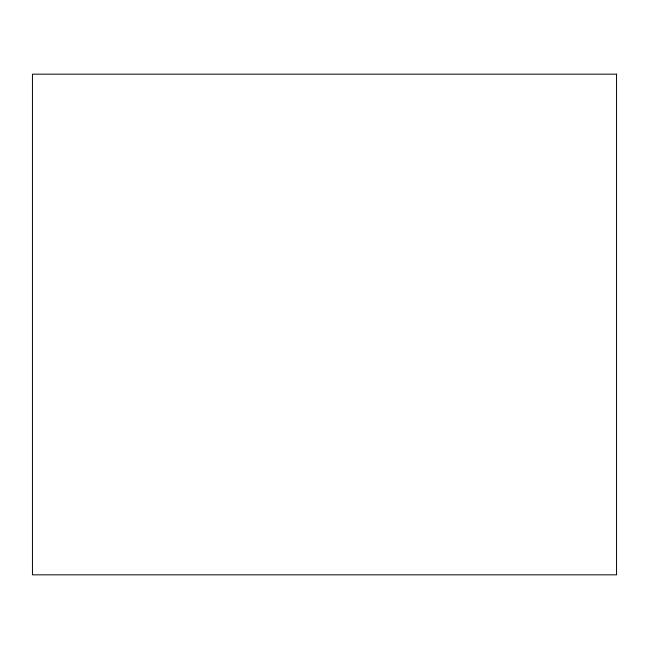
<?xml version="1.0" encoding="UTF-8"?>
<svg xmlns="http://www.w3.org/2000/svg" width="649" height="649" viewBox="0 0 649 649"><rect width="100%" height="100%" fill="white"/><g stroke="black" fill="none" stroke-linecap="round" stroke-linejoin="round"><path stroke-width="0.97" d="M616.55 74.173L32.45 74.173L32.45 574.827L616.55 574.827L616.55 74.173"/></g></svg>
